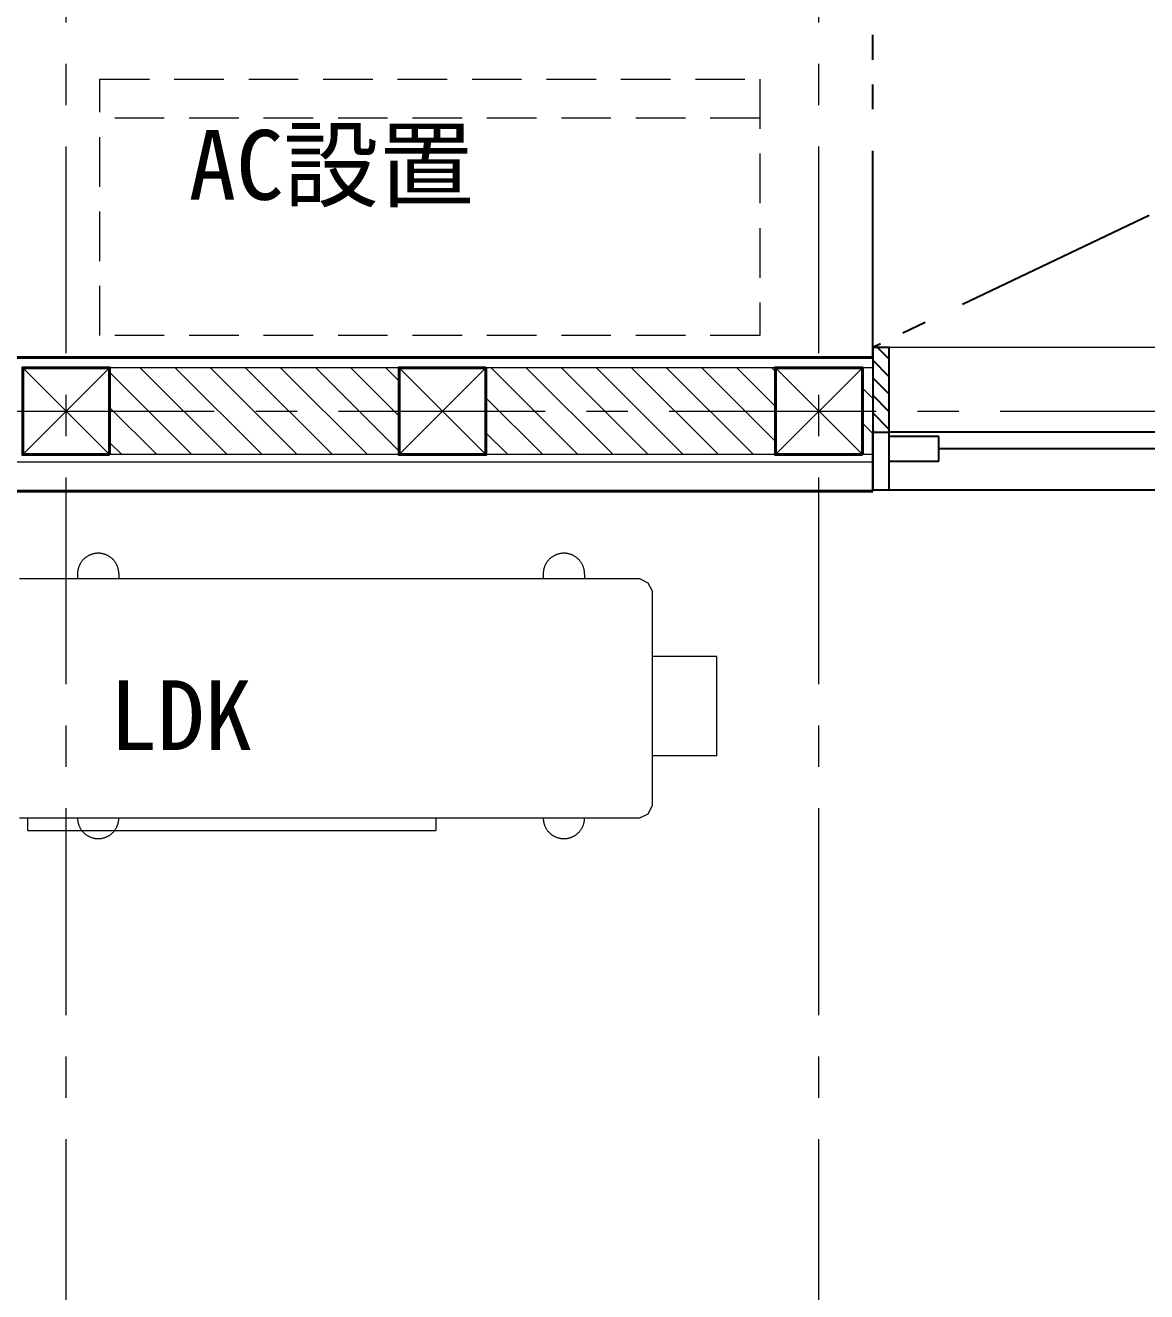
# Model space of a CAD drawing. Units: millimetres at full size, sheet at 1:50. Extents: x -21826 to 54909, y -26252 to 22610.
# Drawn here: x -2021 to -665, y 11883 to 13414 of the extents above; entities that cross this region are included whole.
import ezdxf
from ezdxf.enums import TextEntityAlignment as Align

# ---------------------------------------------------------------- set-up
doc = ezdxf.new("R2010")
doc.units = ezdxf.units.MM
doc.header["$LTSCALE"] = 50
for name, pattern in [('CHAIN1', [8, 5, -1, 1, -1]), ('DASHED1', [1.8, 1.2, -0.6]), ('DOUBLE_CHAIN1', [8.8, 5, -1, 0.6, -0.6, 0.6, -1])]:
    doc.linetypes.add(name, pattern=pattern)
for name, color, linetype, lineweight in [('3-1_通り芯・通り番号', 7, 'Continuous', 25), ('3-2_柱(黄)', 4, 'Continuous', 9), ('3-3_仕上線(黄)', 3, 'Continuous', 40), ('3-4_下地・間柱(水色)', 4, 'Continuous', 9), ('3-5_サッシ・室内建具', 7, 'Continuous', 25), ('3-6_住宅設備・造作', 4, 'Continuous', 9), ('3-8_ハッチング', 4, 'Continuous', 9), ('3-A_文字', 7, 'Continuous', 25), ('3-B_特記事項', 6, 'Continuous', 25)]:
    doc.layers.add(name, color=color, linetype=linetype, lineweight=lineweight)
doc.styles.add('ＭＳ ゴシック', font='')
doc.styles.get('ＭＳ ゴシック').set_extended_font_data('MS Gothic')

msp = doc.modelspace()

# ---------------------------------------------------------------- linework, layer by layer
at = {"layer": '3-1_通り芯・通り番号', "color": 1, "linetype": 'CHAIN1', "lineweight": 18}
for p, q in [((-1971.26, 10217.22), (-1971.26, 22010.74)), ((-1061.26, 10217.22), (-1061.26, 22010.74)), ((-7242.18, 12947.22), (7013.44, 12947.22))]:
    msp.add_line(p, q, dxfattribs=at)
at = {"layer": '3-2_柱(黄)'}
for p, q in [((-1918.76, 12894.72), (-2023.76, 12999.72)), ((-2023.76, 12894.72), (-1918.76, 12999.72)), ((-1463.76, 12999.72), (-1568.76, 12894.72)), ((-1463.76, 12894.72), (-1568.76, 12999.72)), ((-1008.76, 12894.72), (-1113.76, 12999.72)), ((-1113.76, 12894.72), (-1008.76, 12999.72))]:
    msp.add_line(p, q, dxfattribs=at)
at = {"layer": '3-2_柱(黄)', "color": 3, "lineweight": 40}
for points in [[(-1918.76, 12894.72), (-1918.76, 12999.72), (-2023.76, 12999.72), (-2023.76, 12894.72)], [(-1463.76, 12999.72), (-1568.76, 12999.72), (-1568.76, 12894.72), (-1463.76, 12894.72)], [(-1008.76, 12894.72), (-1008.76, 12999.72), (-1113.76, 12999.72), (-1113.76, 12894.72)]]:
    msp.add_lwpolyline(points, close=True, dxfattribs=at)
at = {"layer": '3-3_仕上線(黄)'}
for p, q in [((-1971.26, 13012.22), (-2426.26, 13012.22)), ((-1516.26, 13012.22), (-1971.26, 13012.22)), ((-1061.26, 13012.22), (-1516.26, 13012.22)), ((-996.26, 13012.22), (-1061.26, 13012.22)), ((-1971.26, 12850.72), (-2426.26, 12850.72)), ((-1516.26, 12850.72), (-1971.26, 12850.72)), ((-1061.26, 12850.72), (-1516.26, 12850.72)), ((-996.26, 12850.72), (-1061.26, 12850.72))]:
    msp.add_line(p, q, dxfattribs=at)
at = {"layer": '3-4_下地・間柱(水色)'}
for p, q in [((-1568.76, 12999.72), (-1918.76, 12999.72)), ((-1113.76, 12999.72), (-1463.76, 12999.72)), ((-996.26, 12999.72), (-1008.76, 12999.72)), ((-1568.76, 12894.72), (-1918.76, 12894.72)), ((-1113.76, 12894.72), (-1463.76, 12894.72)), ((-996.26, 12894.72), (-1008.76, 12894.72)), ((-1971.26, 12885.72), (-2426.26, 12885.72)), ((-1516.26, 12885.72), (-1971.26, 12885.72)), ((-1061.26, 12885.72), (-1516.26, 12885.72)), ((-996.26, 12885.72), (-1061.26, 12885.72))]:
    msp.add_line(p, q, dxfattribs=at)
at = {"layer": '3-5_サッシ・室内建具'}
for p, q in [((-976.26, 13024.22), (-996.26, 13024.22)), ((-996.26, 13024.22), (-996.26, 12851.72)), ((-976.26, 13010.16), (-990.32, 13024.22)), ((-976.26, 12851.72), (-976.26, 13024.22)), ((-976.26, 12988.95), (-996.26, 13008.95)), ((-976.26, 12921.72), (-976.26, 13012.22)), ((-976.26, 12967.73), (-996.26, 12987.73)), ((-976.26, 12946.52), (-996.26, 12966.52)), ((-976.26, 12925.31), (-996.26, 12945.31)), ((-993.89, 12921.72), (-996.26, 12924.09)), ((-996.26, 12921.72), (-976.26, 12921.72)), ((-996.26, 12850.72), (-996.26, 12921.72)), ((-996.26, 12921.72), (-976.26, 12921.72)), ((673.74, 12921.72), (-976.26, 12921.72)), ((-916.26, 12916.72), (-976.26, 12916.72)), ((-916.26, 12886.72), (-916.26, 12916.72)), ((-181.26, 12901.72), (-916.26, 12901.72)), ((-976.26, 12886.72), (-916.26, 12886.72)), ((-996.26, 12850.72), (-996.26, 12859.72)), ((-976.26, 12851.72), (-996.26, 12851.72)), ((673.74, 12851.72), (-976.26, 12851.72))]:
    msp.add_line(p, q, dxfattribs=at)
at = {"layer": '3-5_サッシ・室内建具', "color": 4, "lineweight": 9}
msp.add_line((693.74, 13024.22), (-996.26, 13024.22), dxfattribs=at)
at = {"layer": '3-6_住宅設備・造作', "linetype": 'DASHED1'}
msp.add_line((-1132.62, 13301.66), (-1929.62, 13301.66), dxfattribs=at)
at = {"layer": '3-6_住宅設備・造作'}
for p, q in [((-1950.37, 12768.09), (-1950.87, 12767.57)), ((-1949.86, 12768.59), (-1950.37, 12768.09)), ((-1949.33, 12769.09), (-1949.86, 12768.59)), ((-1948.79, 12769.56), (-1949.33, 12769.09)), ((-1948.23, 12770.02), (-1948.79, 12769.56)), ((-1947.66, 12770.46), (-1948.23, 12770.02)), ((-1947.08, 12770.89), (-1947.66, 12770.46)), ((-1946.49, 12771.3), (-1947.08, 12770.89)), ((-1945.89, 12771.69), (-1946.49, 12771.3)), ((-1945.27, 12772.07), (-1945.89, 12771.69)), ((-1944.65, 12772.43), (-1945.27, 12772.07)), ((-1944.01, 12772.76), (-1944.65, 12772.43)), ((-1943.37, 12773.09), (-1944.01, 12772.76)), ((-1942.71, 12773.39), (-1943.37, 12773.09)), ((-1942.05, 12773.67), (-1942.71, 12773.39)), ((-1941.38, 12773.93), (-1942.05, 12773.67)), ((-1940.7, 12774.18), (-1941.38, 12773.93)), ((-1940.02, 12774.4), (-1940.7, 12774.18)), ((-1939.32, 12774.61), (-1940.02, 12774.4)), ((-1938.63, 12774.79), (-1939.32, 12774.61)), ((-1937.93, 12774.96), (-1938.63, 12774.79)), ((-1937.22, 12775.1), (-1937.93, 12774.96)), ((-1936.51, 12775.23), (-1937.22, 12775.1)), ((-1935.8, 12775.33), (-1936.51, 12775.23)), ((-1935.08, 12775.41), (-1935.8, 12775.33)), ((-1934.36, 12775.47), (-1935.08, 12775.41)), ((-1933.64, 12775.52), (-1934.36, 12775.47)), ((-1932.92, 12775.54), (-1933.64, 12775.52)), ((-1932.2, 12775.54), (-1932.92, 12775.54)), ((-1931.48, 12775.52), (-1932.2, 12775.54)), ((-1930.76, 12775.47), (-1931.48, 12775.52)), ((-1930.05, 12775.41), (-1930.76, 12775.47)), ((-1929.33, 12775.33), (-1930.05, 12775.41)), ((-1928.62, 12775.23), (-1929.33, 12775.33)), ((-1927.91, 12775.1), (-1928.62, 12775.23)), ((-1927.2, 12774.96), (-1927.91, 12775.1)), ((-1926.5, 12774.79), (-1927.2, 12774.96)), ((-1925.8, 12774.61), (-1926.5, 12774.79)), ((-1925.11, 12774.4), (-1925.8, 12774.61)), ((-1924.43, 12774.18), (-1925.11, 12774.4)), ((-1923.75, 12773.93), (-1924.43, 12774.18)), ((-1923.08, 12773.67), (-1923.75, 12773.93)), ((-1922.42, 12773.39), (-1923.08, 12773.67)), ((-1921.76, 12773.09), (-1922.42, 12773.39)), ((-1921.12, 12772.76), (-1921.76, 12773.09)), ((-1920.48, 12772.43), (-1921.12, 12772.76)), ((-1919.86, 12772.07), (-1920.48, 12772.43)), ((-1919.24, 12771.69), (-1919.86, 12772.07)), ((-1918.64, 12771.3), (-1919.24, 12771.69)), ((-1918.05, 12770.89), (-1918.64, 12771.3)), ((-1917.46, 12770.46), (-1918.05, 12770.89)), ((-1916.9, 12770.02), (-1917.46, 12770.46)), ((-1916.34, 12769.56), (-1916.9, 12770.02)), ((-1915.8, 12769.09), (-1916.34, 12769.56)), ((-1915.27, 12768.59), (-1915.8, 12769.09)), ((-1914.76, 12768.09), (-1915.27, 12768.59)), ((-1914.26, 12767.57), (-1914.76, 12768.09)), ((-1387.37, 12768.09), (-1387.87, 12767.57)), ((-1386.86, 12768.59), (-1387.37, 12768.09)), ((-1386.33, 12769.09), (-1386.86, 12768.59)), ((-1385.79, 12769.56), (-1386.33, 12769.09)), ((-1385.23, 12770.02), (-1385.79, 12769.56)), ((-1384.66, 12770.46), (-1385.23, 12770.02)), ((-1384.08, 12770.89), (-1384.66, 12770.46)), ((-1383.49, 12771.3), (-1384.08, 12770.89)), ((-1382.89, 12771.69), (-1383.49, 12771.3)), ((-1382.27, 12772.07), (-1382.89, 12771.69)), ((-1381.65, 12772.43), (-1382.27, 12772.07)), ((-1381.01, 12772.76), (-1381.65, 12772.43)), ((-1380.37, 12773.09), (-1381.01, 12772.76)), ((-1379.71, 12773.39), (-1380.37, 12773.09)), ((-1379.05, 12773.67), (-1379.71, 12773.39)), ((-1378.38, 12773.93), (-1379.05, 12773.67)), ((-1377.7, 12774.18), (-1378.38, 12773.93)), ((-1377.02, 12774.4), (-1377.7, 12774.18)), ((-1376.32, 12774.61), (-1377.02, 12774.4)), ((-1375.63, 12774.79), (-1376.32, 12774.61)), ((-1374.93, 12774.96), (-1375.63, 12774.79)), ((-1374.22, 12775.1), (-1374.93, 12774.96)), ((-1373.51, 12775.23), (-1374.22, 12775.1)), ((-1372.8, 12775.33), (-1373.51, 12775.23)), ((-1372.08, 12775.41), (-1372.8, 12775.33)), ((-1371.36, 12775.47), (-1372.08, 12775.41)), ((-1370.64, 12775.52), (-1371.36, 12775.47)), ((-1369.92, 12775.54), (-1370.64, 12775.52)), ((-1369.2, 12775.54), (-1369.92, 12775.54)), ((-1368.48, 12775.52), (-1369.2, 12775.54)), ((-1367.76, 12775.47), (-1368.48, 12775.52)), ((-1367.05, 12775.41), (-1367.76, 12775.47)), ((-1366.33, 12775.33), (-1367.05, 12775.41)), ((-1365.62, 12775.23), (-1366.33, 12775.33)), ((-1364.91, 12775.1), (-1365.62, 12775.23)), ((-1364.2, 12774.96), (-1364.91, 12775.1)), ((-1363.5, 12774.79), (-1364.2, 12774.96)), ((-1362.8, 12774.61), (-1363.5, 12774.79)), ((-1362.11, 12774.4), (-1362.8, 12774.61)), ((-1361.43, 12774.18), (-1362.11, 12774.4)), ((-1360.75, 12773.93), (-1361.43, 12774.18)), ((-1360.08, 12773.67), (-1360.75, 12773.93)), ((-1359.42, 12773.39), (-1360.08, 12773.67)), ((-1358.76, 12773.09), (-1359.42, 12773.39)), ((-1358.12, 12772.76), (-1358.76, 12773.09)), ((-1357.48, 12772.43), (-1358.12, 12772.76)), ((-1356.86, 12772.07), (-1357.48, 12772.43)), ((-1356.24, 12771.69), (-1356.86, 12772.07)), ((-1355.64, 12771.3), (-1356.24, 12771.69)), ((-1355.05, 12770.89), (-1355.64, 12771.3)), ((-1354.46, 12770.46), (-1355.05, 12770.89)), ((-1353.9, 12770.02), (-1354.46, 12770.46)), ((-1353.34, 12769.56), (-1353.9, 12770.02)), ((-1352.8, 12769.09), (-1353.34, 12769.56)), ((-1352.27, 12768.59), (-1352.8, 12769.09)), ((-1351.76, 12768.09), (-1352.27, 12768.59)), ((-1351.26, 12767.57), (-1351.76, 12768.09)), ((-1957.47, 12752.7), (-1957.52, 12751.98)), ((-1957.4, 12753.41), (-1957.47, 12752.7)), ((-1957.31, 12754.13), (-1957.4, 12753.41)), ((-1957.19, 12754.84), (-1957.31, 12754.13)), ((-1957.06, 12755.55), (-1957.19, 12754.84)), ((-1956.9, 12756.25), (-1957.06, 12755.55)), ((-1956.73, 12756.95), (-1956.9, 12756.25)), ((-1956.53, 12757.65), (-1956.73, 12756.95)), ((-1956.32, 12758.33), (-1956.53, 12757.65)), ((-1956.08, 12759.01), (-1956.32, 12758.33)), ((-1955.83, 12759.69), (-1956.08, 12759.01)), ((-1955.56, 12760.36), (-1955.83, 12759.69)), ((-1955.26, 12761.01), (-1955.56, 12760.36)), ((-1954.95, 12761.66), (-1955.26, 12761.01)), ((-1954.62, 12762.3), (-1954.95, 12761.66)), ((-1954.27, 12762.93), (-1954.62, 12762.3)), ((-1953.91, 12763.56), (-1954.27, 12762.93)), ((-1953.52, 12764.16), (-1953.91, 12763.56)), ((-1953.12, 12764.76), (-1953.52, 12764.16)), ((-1952.7, 12765.35), (-1953.12, 12764.76)), ((-1952.27, 12765.92), (-1952.7, 12765.35)), ((-1951.82, 12766.49), (-1952.27, 12765.92)), ((-1951.35, 12767.03), (-1951.82, 12766.49)), ((-1950.87, 12767.57), (-1951.35, 12767.03)), ((-1913.78, 12767.03), (-1914.26, 12767.57)), ((-1913.31, 12766.49), (-1913.78, 12767.03)), ((-1912.86, 12765.92), (-1913.31, 12766.49)), ((-1912.42, 12765.35), (-1912.86, 12765.92)), ((-1912.01, 12764.76), (-1912.42, 12765.35)), ((-1911.6, 12764.16), (-1912.01, 12764.76)), ((-1911.22, 12763.56), (-1911.6, 12764.16)), ((-1910.85, 12762.93), (-1911.22, 12763.56)), ((-1910.51, 12762.3), (-1910.85, 12762.93)), ((-1910.18, 12761.66), (-1910.51, 12762.3)), ((-1909.86, 12761.01), (-1910.18, 12761.66)), ((-1909.57, 12760.36), (-1909.86, 12761.01)), ((-1909.3, 12759.69), (-1909.57, 12760.36)), ((-1909.04, 12759.01), (-1909.3, 12759.69)), ((-1908.81, 12758.33), (-1909.04, 12759.01)), ((-1908.6, 12757.65), (-1908.81, 12758.33)), ((-1908.4, 12756.95), (-1908.6, 12757.65)), ((-1908.23, 12756.25), (-1908.4, 12756.95)), ((-1908.07, 12755.55), (-1908.23, 12756.25)), ((-1907.94, 12754.84), (-1908.07, 12755.55)), ((-1907.82, 12754.13), (-1907.94, 12754.84)), ((-1907.73, 12753.41), (-1907.82, 12754.13)), ((-1907.66, 12752.7), (-1907.73, 12753.41)), ((-1907.61, 12751.98), (-1907.66, 12752.7)), ((-1394.47, 12752.7), (-1394.52, 12751.98)), ((-1394.4, 12753.41), (-1394.47, 12752.7)), ((-1394.31, 12754.13), (-1394.4, 12753.41)), ((-1394.19, 12754.84), (-1394.31, 12754.13)), ((-1394.06, 12755.55), (-1394.19, 12754.84)), ((-1393.9, 12756.25), (-1394.06, 12755.55)), ((-1393.73, 12756.95), (-1393.9, 12756.25)), ((-1393.53, 12757.65), (-1393.73, 12756.95)), ((-1393.32, 12758.33), (-1393.53, 12757.65)), ((-1393.08, 12759.01), (-1393.32, 12758.33)), ((-1392.83, 12759.69), (-1393.08, 12759.01)), ((-1392.56, 12760.36), (-1392.83, 12759.69)), ((-1392.26, 12761.01), (-1392.56, 12760.36)), ((-1391.95, 12761.66), (-1392.26, 12761.01)), ((-1391.62, 12762.3), (-1391.95, 12761.66)), ((-1391.27, 12762.93), (-1391.62, 12762.3)), ((-1390.91, 12763.56), (-1391.27, 12762.93)), ((-1390.52, 12764.16), (-1390.91, 12763.56)), ((-1390.12, 12764.76), (-1390.52, 12764.16)), ((-1389.7, 12765.35), (-1390.12, 12764.76)), ((-1389.27, 12765.92), (-1389.7, 12765.35)), ((-1388.82, 12766.49), (-1389.27, 12765.92)), ((-1388.35, 12767.03), (-1388.82, 12766.49)), ((-1387.87, 12767.57), (-1388.35, 12767.03)), ((-1350.78, 12767.03), (-1351.26, 12767.57)), ((-1350.31, 12766.49), (-1350.78, 12767.03)), ((-1349.86, 12765.92), (-1350.31, 12766.49)), ((-1349.42, 12765.35), (-1349.86, 12765.92)), ((-1349.01, 12764.76), (-1349.42, 12765.35)), ((-1348.6, 12764.16), (-1349.01, 12764.76)), ((-1348.22, 12763.56), (-1348.6, 12764.16)), ((-1347.85, 12762.93), (-1348.22, 12763.56)), ((-1347.51, 12762.3), (-1347.85, 12762.93)), ((-1347.18, 12761.66), (-1347.51, 12762.3)), ((-1346.86, 12761.01), (-1347.18, 12761.66)), ((-1346.57, 12760.36), (-1346.86, 12761.01)), ((-1346.3, 12759.69), (-1346.57, 12760.36)), ((-1346.04, 12759.01), (-1346.3, 12759.69)), ((-1345.81, 12758.33), (-1346.04, 12759.01)), ((-1345.6, 12757.65), (-1345.81, 12758.33)), ((-1345.4, 12756.95), (-1345.6, 12757.65)), ((-1345.23, 12756.25), (-1345.4, 12756.95)), ((-1345.07, 12755.55), (-1345.23, 12756.25)), ((-1344.94, 12754.84), (-1345.07, 12755.55)), ((-1344.82, 12754.13), (-1344.94, 12754.84)), ((-1344.73, 12753.41), (-1344.82, 12754.13)), ((-1344.66, 12752.7), (-1344.73, 12753.41)), ((-1344.61, 12751.98), (-1344.66, 12752.7)), ((-1277.56, 12744.54), (-2027.56, 12744.54)), ((-1957.55, 12751.26), (-1957.56, 12750.54)), ((-1957.52, 12751.98), (-1957.55, 12751.26)), ((-1957.55, 12751.26), (-1957.55, 12744.54)), ((-1907.57, 12751.26), (-1907.61, 12751.98)), ((-1907.56, 12750.54), (-1907.57, 12751.26)), ((-1907.56, 12750.54), (-1907.56, 12744.54)), ((-1394.55, 12751.26), (-1394.56, 12750.54)), ((-1394.52, 12751.98), (-1394.55, 12751.26)), ((-1394.55, 12751.26), (-1394.55, 12744.54)), ((-1344.57, 12751.26), (-1344.61, 12751.98)), ((-1344.56, 12750.54), (-1344.57, 12751.26)), ((-1344.56, 12750.54), (-1344.56, 12744.54)), ((-1267.56, 12739.54), (-1277.56, 12744.54)), ((-1262.56, 12729.54), (-1267.56, 12739.54)), ((-1262.56, 12470.54), (-1262.56, 12729.54)), ((-1184.56, 12650.54), (-1262.56, 12650.54)), ((-1184.56, 12530.54), (-1184.56, 12650.54)), ((-1184.56, 12530.54), (-1262.56, 12530.54)), ((-1267.56, 12460.54), (-1262.56, 12470.54)), ((-2027.56, 12455.54), (-1277.56, 12455.54)), ((-2017.56, 12440.54), (-2017.56, 12455.54)), ((-1957.56, 12455.54), (-1957.55, 12454.82)), ((-1957.55, 12454.82), (-1957.52, 12454.1)), ((-1957.52, 12454.1), (-1957.47, 12453.38)), ((-1957.47, 12453.38), (-1957.4, 12452.66)), ((-1957.4, 12452.66), (-1957.31, 12451.95)), ((-1957.31, 12451.95), (-1957.19, 12451.24)), ((-1957.19, 12451.24), (-1957.06, 12450.53)), ((-1957.06, 12450.53), (-1956.9, 12449.83)), ((-1956.9, 12449.83), (-1956.73, 12449.13)), ((-1956.73, 12449.13), (-1956.53, 12448.43)), ((-1956.53, 12448.43), (-1956.32, 12447.75)), ((-1956.32, 12447.75), (-1956.08, 12447.06)), ((-1956.08, 12447.06), (-1955.83, 12446.39)), ((-1909.3, 12446.39), (-1909.04, 12447.06)), ((-1909.04, 12447.06), (-1908.81, 12447.75)), ((-1908.81, 12447.75), (-1908.6, 12448.43)), ((-1908.6, 12448.43), (-1908.4, 12449.13)), ((-1908.4, 12449.13), (-1908.23, 12449.83)), ((-1908.23, 12449.83), (-1908.07, 12450.53)), ((-1908.07, 12450.53), (-1907.94, 12451.24)), ((-1907.94, 12451.24), (-1907.82, 12451.95)), ((-1907.82, 12451.95), (-1907.73, 12452.66)), ((-1907.73, 12452.66), (-1907.66, 12453.38)), ((-1907.66, 12453.38), (-1907.61, 12454.1)), ((-1907.61, 12454.1), (-1907.57, 12454.82)), ((-1907.57, 12454.82), (-1907.56, 12455.54)), ((-1524.56, 12455.54), (-1524.56, 12440.54)), ((-1394.56, 12455.54), (-1394.55, 12454.82)), ((-1394.55, 12454.82), (-1394.52, 12454.1)), ((-1394.52, 12454.1), (-1394.47, 12453.38)), ((-1394.47, 12453.38), (-1394.4, 12452.66)), ((-1394.4, 12452.66), (-1394.31, 12451.95)), ((-1394.31, 12451.95), (-1394.19, 12451.24)), ((-1394.19, 12451.24), (-1394.06, 12450.53)), ((-1394.06, 12450.53), (-1393.9, 12449.83)), ((-1393.9, 12449.83), (-1393.73, 12449.13)), ((-1393.73, 12449.13), (-1393.53, 12448.43)), ((-1393.53, 12448.43), (-1393.32, 12447.75)), ((-1393.32, 12447.75), (-1393.08, 12447.06)), ((-1393.08, 12447.06), (-1392.83, 12446.39)), ((-1346.3, 12446.39), (-1346.04, 12447.06)), ((-1346.04, 12447.06), (-1345.81, 12447.75)), ((-1345.81, 12447.75), (-1345.6, 12448.43)), ((-1345.6, 12448.43), (-1345.4, 12449.13)), ((-1345.4, 12449.13), (-1345.23, 12449.83)), ((-1345.23, 12449.83), (-1345.07, 12450.53)), ((-1345.07, 12450.53), (-1344.94, 12451.24)), ((-1344.94, 12451.24), (-1344.82, 12451.95)), ((-1344.82, 12451.95), (-1344.73, 12452.66)), ((-1344.73, 12452.66), (-1344.66, 12453.38)), ((-1344.66, 12453.38), (-1344.61, 12454.1)), ((-1344.61, 12454.1), (-1344.57, 12454.82)), ((-1344.57, 12454.82), (-1344.56, 12455.54)), ((-1277.56, 12455.54), (-1267.56, 12460.54)), ((-2017.56, 12440.54), (-1524.56, 12440.54)), ((-1955.83, 12446.39), (-1955.56, 12445.72)), ((-1955.56, 12445.72), (-1955.26, 12445.06)), ((-1955.26, 12445.06), (-1954.95, 12444.41)), ((-1954.95, 12444.41), (-1954.62, 12443.77)), ((-1954.62, 12443.77), (-1954.27, 12443.14)), ((-1954.27, 12443.14), (-1953.91, 12442.52)), ((-1953.91, 12442.52), (-1953.52, 12441.91)), ((-1953.52, 12441.91), (-1953.12, 12441.31)), ((-1953.12, 12441.31), (-1952.7, 12440.73)), ((-1952.7, 12440.73), (-1952.27, 12440.15)), ((-1952.27, 12440.15), (-1951.82, 12439.59)), ((-1951.82, 12439.59), (-1951.35, 12439.04)), ((-1951.35, 12439.04), (-1950.87, 12438.51)), ((-1950.87, 12438.51), (-1950.37, 12437.99)), ((-1950.37, 12437.99), (-1949.86, 12437.48)), ((-1949.86, 12437.48), (-1949.33, 12436.99)), ((-1949.33, 12436.99), (-1948.79, 12436.52)), ((-1948.79, 12436.52), (-1948.23, 12436.06)), ((-1948.23, 12436.06), (-1947.66, 12435.61)), ((-1947.66, 12435.61), (-1947.08, 12435.19)), ((-1947.08, 12435.19), (-1946.49, 12434.78)), ((-1946.49, 12434.78), (-1945.89, 12434.38)), ((-1945.89, 12434.38), (-1945.27, 12434.01)), ((-1945.27, 12434.01), (-1944.65, 12433.65)), ((-1944.65, 12433.65), (-1944.01, 12433.31)), ((-1944.01, 12433.31), (-1943.37, 12432.99)), ((-1943.37, 12432.99), (-1942.71, 12432.69)), ((-1942.71, 12432.69), (-1942.05, 12432.41)), ((-1942.05, 12432.41), (-1941.38, 12432.14)), ((-1941.38, 12432.14), (-1940.7, 12431.9)), ((-1940.7, 12431.9), (-1940.02, 12431.68)), ((-1940.02, 12431.68), (-1939.32, 12431.47)), ((-1939.32, 12431.47), (-1938.63, 12431.29)), ((-1938.63, 12431.29), (-1937.93, 12431.12)), ((-1937.93, 12431.12), (-1937.22, 12430.98)), ((-1927.91, 12430.98), (-1927.2, 12431.12)), ((-1927.2, 12431.12), (-1926.5, 12431.29)), ((-1926.5, 12431.29), (-1925.8, 12431.47)), ((-1925.8, 12431.47), (-1925.11, 12431.68)), ((-1925.11, 12431.68), (-1924.43, 12431.9)), ((-1924.43, 12431.9), (-1923.75, 12432.14)), ((-1923.75, 12432.14), (-1923.08, 12432.41)), ((-1923.08, 12432.41), (-1922.42, 12432.69)), ((-1922.42, 12432.69), (-1921.76, 12432.99)), ((-1921.76, 12432.99), (-1921.12, 12433.31)), ((-1921.12, 12433.31), (-1920.48, 12433.65)), ((-1920.48, 12433.65), (-1919.86, 12434.01)), ((-1919.86, 12434.01), (-1919.24, 12434.38)), ((-1919.24, 12434.38), (-1918.64, 12434.78)), ((-1918.64, 12434.78), (-1918.05, 12435.19)), ((-1918.05, 12435.19), (-1917.46, 12435.61)), ((-1917.46, 12435.61), (-1916.9, 12436.06)), ((-1916.9, 12436.06), (-1916.34, 12436.52)), ((-1916.34, 12436.52), (-1915.8, 12436.99)), ((-1915.8, 12436.99), (-1915.27, 12437.48)), ((-1915.27, 12437.48), (-1914.76, 12437.99)), ((-1914.76, 12437.99), (-1914.26, 12438.51)), ((-1914.26, 12438.51), (-1913.78, 12439.04)), ((-1913.78, 12439.04), (-1913.31, 12439.59)), ((-1913.31, 12439.59), (-1912.86, 12440.15)), ((-1912.86, 12440.15), (-1912.42, 12440.73)), ((-1912.42, 12440.73), (-1912.01, 12441.31)), ((-1912.01, 12441.31), (-1911.6, 12441.91)), ((-1911.6, 12441.91), (-1911.22, 12442.52)), ((-1911.22, 12442.52), (-1910.85, 12443.14)), ((-1910.85, 12443.14), (-1910.51, 12443.77)), ((-1910.51, 12443.77), (-1910.18, 12444.41)), ((-1910.18, 12444.41), (-1909.86, 12445.06)), ((-1909.86, 12445.06), (-1909.57, 12445.72)), ((-1909.57, 12445.72), (-1909.3, 12446.39)), ((-1392.83, 12446.39), (-1392.56, 12445.72)), ((-1392.56, 12445.72), (-1392.26, 12445.06)), ((-1392.26, 12445.06), (-1391.95, 12444.41)), ((-1391.95, 12444.41), (-1391.62, 12443.77)), ((-1391.62, 12443.77), (-1391.27, 12443.14)), ((-1391.27, 12443.14), (-1390.91, 12442.52)), ((-1390.91, 12442.52), (-1390.52, 12441.91)), ((-1390.52, 12441.91), (-1390.12, 12441.31)), ((-1390.12, 12441.31), (-1389.7, 12440.73)), ((-1389.7, 12440.73), (-1389.27, 12440.15)), ((-1389.27, 12440.15), (-1388.82, 12439.59)), ((-1388.82, 12439.59), (-1388.35, 12439.04)), ((-1388.35, 12439.04), (-1387.87, 12438.51)), ((-1387.87, 12438.51), (-1387.37, 12437.99)), ((-1387.37, 12437.99), (-1386.86, 12437.48)), ((-1386.86, 12437.48), (-1386.33, 12436.99)), ((-1386.33, 12436.99), (-1385.79, 12436.52)), ((-1385.79, 12436.52), (-1385.23, 12436.06)), ((-1385.23, 12436.06), (-1384.66, 12435.61)), ((-1384.66, 12435.61), (-1384.08, 12435.19)), ((-1384.08, 12435.19), (-1383.49, 12434.78)), ((-1383.49, 12434.78), (-1382.89, 12434.38)), ((-1382.89, 12434.38), (-1382.27, 12434.01)), ((-1382.27, 12434.01), (-1381.65, 12433.65)), ((-1381.65, 12433.65), (-1381.01, 12433.31)), ((-1381.01, 12433.31), (-1380.37, 12432.99)), ((-1380.37, 12432.99), (-1379.71, 12432.69)), ((-1379.71, 12432.69), (-1379.05, 12432.41)), ((-1379.05, 12432.41), (-1378.38, 12432.14)), ((-1378.38, 12432.14), (-1377.7, 12431.9)), ((-1377.7, 12431.9), (-1377.02, 12431.68)), ((-1377.02, 12431.68), (-1376.32, 12431.47)), ((-1376.32, 12431.47), (-1375.63, 12431.29)), ((-1375.63, 12431.29), (-1374.93, 12431.12)), ((-1374.93, 12431.12), (-1374.22, 12430.98)), ((-1364.91, 12430.98), (-1364.2, 12431.12)), ((-1364.2, 12431.12), (-1363.5, 12431.29)), ((-1363.5, 12431.29), (-1362.8, 12431.47)), ((-1362.8, 12431.47), (-1362.11, 12431.68)), ((-1362.11, 12431.68), (-1361.43, 12431.9)), ((-1361.43, 12431.9), (-1360.75, 12432.14)), ((-1360.75, 12432.14), (-1360.08, 12432.41)), ((-1360.08, 12432.41), (-1359.42, 12432.69)), ((-1359.42, 12432.69), (-1358.76, 12432.99)), ((-1358.76, 12432.99), (-1358.12, 12433.31)), ((-1358.12, 12433.31), (-1357.48, 12433.65)), ((-1357.48, 12433.65), (-1356.86, 12434.01)), ((-1356.86, 12434.01), (-1356.24, 12434.38)), ((-1356.24, 12434.38), (-1355.64, 12434.78)), ((-1355.64, 12434.78), (-1355.05, 12435.19)), ((-1355.05, 12435.19), (-1354.46, 12435.61)), ((-1354.46, 12435.61), (-1353.9, 12436.06)), ((-1353.9, 12436.06), (-1353.34, 12436.52)), ((-1353.34, 12436.52), (-1352.8, 12436.99)), ((-1352.8, 12436.99), (-1352.27, 12437.48)), ((-1352.27, 12437.48), (-1351.76, 12437.99)), ((-1351.76, 12437.99), (-1351.26, 12438.51)), ((-1351.26, 12438.51), (-1350.78, 12439.04)), ((-1350.78, 12439.04), (-1350.31, 12439.59)), ((-1350.31, 12439.59), (-1349.86, 12440.15)), ((-1349.86, 12440.15), (-1349.42, 12440.73)), ((-1349.42, 12440.73), (-1349.01, 12441.31)), ((-1349.01, 12441.31), (-1348.6, 12441.91)), ((-1348.6, 12441.91), (-1348.22, 12442.52)), ((-1348.22, 12442.52), (-1347.85, 12443.14)), ((-1347.85, 12443.14), (-1347.51, 12443.77)), ((-1347.51, 12443.77), (-1347.18, 12444.41)), ((-1347.18, 12444.41), (-1346.86, 12445.06)), ((-1346.86, 12445.06), (-1346.57, 12445.72)), ((-1346.57, 12445.72), (-1346.3, 12446.39)), ((-1937.22, 12430.98), (-1936.51, 12430.85)), ((-1936.51, 12430.85), (-1935.8, 12430.75)), ((-1935.8, 12430.75), (-1935.08, 12430.67)), ((-1935.08, 12430.67), (-1934.36, 12430.6)), ((-1934.36, 12430.6), (-1933.64, 12430.56)), ((-1933.64, 12430.56), (-1932.92, 12430.54)), ((-1932.92, 12430.54), (-1932.2, 12430.54)), ((-1932.2, 12430.54), (-1931.48, 12430.56)), ((-1931.48, 12430.56), (-1930.76, 12430.6)), ((-1930.76, 12430.6), (-1930.05, 12430.67)), ((-1930.05, 12430.67), (-1929.33, 12430.75)), ((-1929.33, 12430.75), (-1928.62, 12430.85)), ((-1928.62, 12430.85), (-1927.91, 12430.98)), ((-1374.22, 12430.98), (-1373.51, 12430.85)), ((-1373.51, 12430.85), (-1372.8, 12430.75)), ((-1372.8, 12430.75), (-1372.08, 12430.67)), ((-1372.08, 12430.67), (-1371.36, 12430.6)), ((-1371.36, 12430.6), (-1370.64, 12430.56)), ((-1370.64, 12430.56), (-1369.92, 12430.54)), ((-1369.92, 12430.54), (-1369.2, 12430.54)), ((-1369.2, 12430.54), (-1368.48, 12430.56)), ((-1368.48, 12430.56), (-1367.76, 12430.6)), ((-1367.76, 12430.6), (-1367.05, 12430.67)), ((-1367.05, 12430.67), (-1366.33, 12430.75)), ((-1366.33, 12430.75), (-1365.62, 12430.85)), ((-1365.62, 12430.85), (-1364.91, 12430.98))]:
    msp.add_line(p, q, dxfattribs=at)
at = {"layer": '3-6_住宅設備・造作', "linetype": 'DASHED1'}
for points in [[(-1930.62, 13038.66), (-1930.62, 13348.66), (-1132.62, 13348.66)], [(-1132.62, 13348.66), (-1132.62, 13038.66), (-1930.62, 13038.66)]]:
    msp.add_lwpolyline(points, dxfattribs=at)
at = {"layer": '3-8_ハッチング'}
for p, q in [((-1568.76, 12999.72), (-1918.76, 12999.72)), ((-1776.77, 12894.72), (-1881.77, 12999.72)), ((-1734.34, 12894.72), (-1839.34, 12999.72)), ((-1691.92, 12894.72), (-1796.92, 12999.72)), ((-1649.49, 12894.72), (-1754.49, 12999.72)), ((-1607.06, 12894.72), (-1712.06, 12999.72)), ((-1568.76, 12898.84), (-1669.64, 12999.72)), ((-1568.76, 12941.27), (-1627.21, 12999.72)), ((-1568.76, 12983.7), (-1584.78, 12999.72)), ((-1113.76, 12999.72), (-1463.76, 12999.72)), ((-1352.51, 12894.72), (-1457.51, 12999.72)), ((-1310.08, 12894.72), (-1415.08, 12999.72)), ((-1267.65, 12894.72), (-1372.65, 12999.72)), ((-1225.23, 12894.72), (-1330.23, 12999.72)), ((-1182.8, 12894.72), (-1287.8, 12999.72)), ((-1140.37, 12894.72), (-1245.37, 12999.72)), ((-1113.76, 12910.53), (-1202.95, 12999.72)), ((-1113.76, 12952.96), (-1160.52, 12999.72)), ((-1113.76, 12995.39), (-1118.09, 12999.72)), ((-996.26, 12999.72), (-1008.76, 12999.72)), ((-1819.2, 12894.72), (-1918.76, 12994.28)), ((-996.26, 12962.74), (-1008.76, 12975.24)), ((-1861.62, 12894.72), (-1918.76, 12951.86)), ((-1394.93, 12894.72), (-1463.76, 12963.55)), ((-1437.36, 12894.72), (-1463.76, 12921.12)), ((-996.26, 12920.31), (-1008.76, 12932.81)), ((-1904.05, 12894.72), (-1918.76, 12909.43))]:
    msp.add_line(p, q, dxfattribs=at)
at = {"layer": '3-B_特記事項', "linetype": 'DOUBLE_CHAIN1'}
msp.add_line((2513.74, 14702.22), (-996.26, 13024.22), dxfattribs=at)
msp.add_lwpolyline([(-996.26, 13012.22), (-996.26, 14702.22), (2513.74, 13024.22)], dxfattribs=at)

# ---------------------------------------------------------------- texts
at = {"layer": '3-A_文字', "style": 'ＭＳ ゴシック'}
for s, p in [('AC設置', (-1823.22, 13177.63)), ('LDK', (-1918.63, 12512.32))]:
    msp.add_text(s, height=84.31, dxfattribs=at).set_placement(p, align=Align.BOTTOM_LEFT)

doc.saveas('drawing.dxf')
